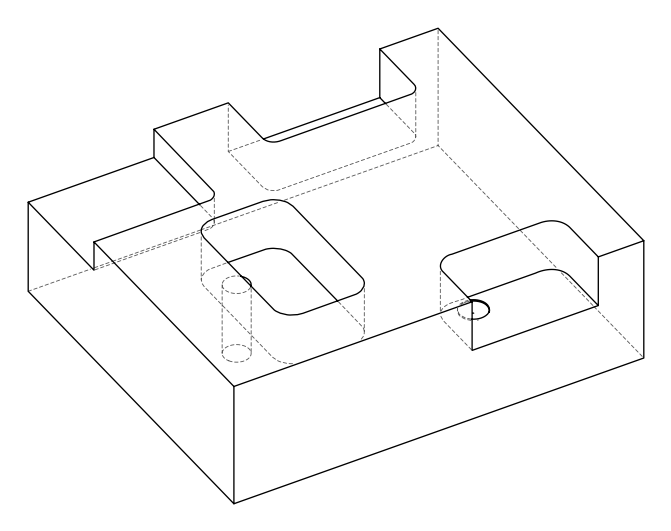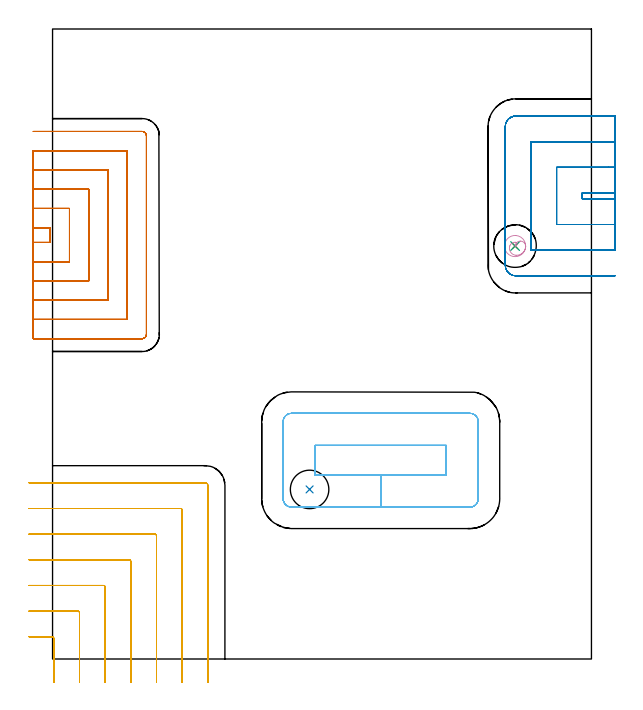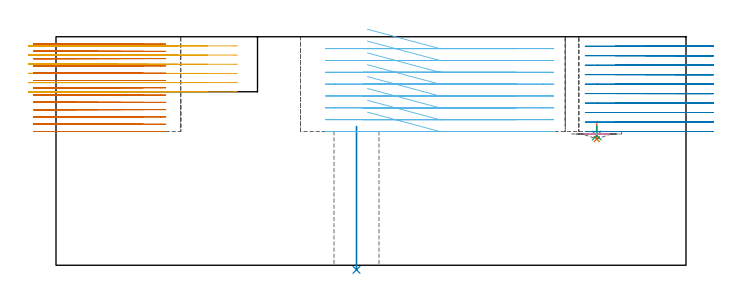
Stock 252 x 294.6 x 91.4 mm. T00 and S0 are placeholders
(PLAN: 8 operations, 7 tool changes, 63.8 min)
(1 SPOT_DRILL | STEP1POCKET | NXT0321_9005460120000 | 0.06 min | 4460 mm3)
(2 INDEXABLE_INSERT_DRILL_THROUGH_HOLE_FROM_SOLID | STEP1HOLE | NXT0302_007 | 0.24 min | 23236 mm3)
(3 DRILL_BLIND_HOLE_INTO_CENTER | STEP1POCKET | NXT0301_128 | 0.02 min | 0 mm3)
(4 MILL_ROUGH_BLIND_HOLE_CONTOUR | STEP1POCKET | NXT0201_013 | Spiral | 0.24 min | 5943 mm3)
(5 MILL_CORNER_NOTCH_RECTANGULAR | CORNER_NOTCH_RECTANGULAR | NXT0201_012 | Follow Part, ap 4, ae 75% | 9.8 min | 159910 mm3)
(6 MILL_RECTANGULAR_POCKET | POCKET_RECTANGULAR_STRAIGHT | UGT0201_094 | Follow Part, ap 5, ae 75% | 7.86 min | 253556 mm3)
(7 MILL_SLOT | SLOT_PARTIAL_RECTANGULAR | NXT0201_011 | Follow Part, ap 3, ae 75% | 32.04 min | 204926 mm3)
(8 MILL_SLOT_1 | SLOT_PARTIAL_RECTANGULAR_1 | NXT0201_012 | Follow Part, ap 4, ae 75% | 13.51 min | 153318 mm3)
(TOOL NXT0321_9005460120000 | NC Spot Drill, 142deg, 12mm, Carbide, Uncoated | D12 PA142 FL30 Z2)
(TOOL NXT0302_007 | Index. Insert Drill 18mm [880-D1800L25-05] | D18 PA176 FL90 Z2)
(TOOL NXT0301_128 | Carbide Drill 12mm [861.1-1200-036A1-GP GC34] | D12 PA150 FL37.4 Z2)
(TOOL NXT0201_013 | ENDMILL 10mm | D10 FL30 Z4)
(TOOL NXT0201_012 | ENDMILL 16mm [2P460-1600-NA 1630] | D16 FL38 Z6)
(TOOL UGT0201_094 | End mill 20 mm | D20 FL38 Z4)
(TOOL NXT0201_011 | ENDMILL 12mm [2P460-1200-NA 1630] | D12 FL38 Z6)
(OP 1 SPOT_DRILL)
G17 G21 G94 G90
T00 M6
G54
G17 G0 G90 X216.3 Y193.1 S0 M3
G43 Z101.4 H0
G94 G81 G98 Z50.5 F250. R56.5
G80
M5
M2
(OP 2 INDEXABLE_INSERT_DRILL_THROUGH_HOLE_FROM_SOLID)
G17 G21 G94 G90
T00 M6
G54
G17 G0 G90 X120.2 Y79.3 S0 M3
G43 Z101.4 H1
G94 G81 G98 Z-1.814 F250. R55.5
G80
M5
M2
(OP 3 DRILL_BLIND_HOLE_INTO_CENTER)
G17 G21 G94 G90
T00 M6
G54
G17 G0 G90 X216.3 Y193.1 S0 M3
G43 Z101.4 H1
G94 G81 G98 Z51.892 F250. R55.5
G80
M5
M2
(OP 4 MILL_ROUGH_BLIND_HOLE_CONTOUR)
G17 G21 G94 G90
T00 M6
G54
G17 G0 G90 X216.3 Y193.1 S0 M3
G43 Z101.4 H0
Z52.5
G94 G3 X216.328 Y194.884 R0.892 F250.
X213.826 Y193.178 R2.57
X216.751 Y188.79 R3.288
X221.24 Y192.789 R4.274
X216.611 Y198.04 R4.95
X221.24 Y192.789 R-4.95
X218.926 Y195.415 R2.475
X216.3 Y193.1 R2.475
G0 Z101.4
M5
M2
(OP 5 MILL_CORNER_NOTCH_RECTANGULAR)
G17 G21 G94 G90
T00 M6
G54
G17 G0 G90 X0.6 Y-11. S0 M3
G43 Z101.4 H1
Z87.733
G94 G1 Y-8. F250.
Y9.605 F500.
G3 X-0.195 Y10.4 R0.8
G1 X-8.
X-11. F250.
G0 Z101.4
X12.6 Y-11.
Z87.733
G1 Y-8.
Y21.605 F500.
G3 X11.805 Y22.4 R0.8
G1 X-8.
X-11. F250.
G0 Z101.4
X24.6 Y-11.
Z87.733
G1 Y-8.
Y33.605 F500.
G3 X23.805 Y34.4 R0.8
G1 X-8.
X-11. F250.
G0 Z101.4
X36.6 Y-11.
Z87.733
G1 Y-8.
Y45.604 F500.
G3 X35.804 Y46.4 R0.8
G1 X-8.
X-11. F250.
G0 Z101.4
X48.6 Y-11.
Z87.733
G1 Y-8.
Y57.604 F500.
G3 X47.804 Y58.4 R0.8
G1 X-8.
X-11. F250.
G0 Z101.4
X60.6 Y-11.
Z87.733
G1 Y-8.
Y69.604 F500.
G3 X59.804 Y70.4 R0.8
G1 X-8.
X-11. F250.
G0 Z101.4
X72.6 Y-11.
Z87.733
G1 Y-8.
Y81.2 F500.
G3 X71.4 Y82.4 R1.2
G1 X-8.
X-11. F250.
G0 Z101.4
X0.6 Y-11.
Z84.067
G1 Y-8.
Y9.605 F500.
G3 X-0.195 Y10.4 R0.8
G1 X-8.
X-11. F250.
G0 Z101.4
X12.6 Y-11.
Z84.067
G1 Y-8.
Y21.605 F500.
G3 X11.805 Y22.4 R0.8
G1 X-8.
X-11. F250.
G0 Z101.4
X24.6 Y-11.
Z84.067
G1 Y-8.
Y33.605 F500.
G3 X23.805 Y34.4 R0.8
G1 X-8.
X-11. F250.
G0 Z101.4
X36.6 Y-11.
Z84.067
G1 Y-8.
Y45.604 F500.
G3 X35.804 Y46.4 R0.8
G1 X-8.
X-11. F250.
G0 Z101.4
X48.6 Y-11.
Z84.067
G1 Y-8.
Y57.604 F500.
G3 X47.804 Y58.4 R0.8
G1 X-8.
X-11. F250.
G0 Z101.4
X60.6 Y-11.
Z84.067
G1 Y-8.
Y69.604 F500.
G3 X59.804 Y70.4 R0.8
G1 X-8.
X-11. F250.
G0 Z101.4
X72.6 Y-11.
Z84.067
G1 Y-8.
Y81.2 F500.
G3 X71.4 Y82.4 R1.2
G1 X-8.
X-11. F250.
G0 Z101.4
X0.6 Y-11.
Z80.4
G1 Y-8.
Y9.605 F500.
G3 X-0.195 Y10.4 R0.8
G1 X-8.
X-11. F250.
G0 Z101.4
X12.6 Y-11.
Z80.4
G1 Y-8.
Y21.605 F500.
G3 X11.805 Y22.4 R0.8
G1 X-8.
X-11. F250.
G0 Z101.4
X24.6 Y-11.
Z80.4
G1 Y-8.
Y33.605 F500.
G3 X23.805 Y34.4 R0.8
G1 X-8.
X-11. F250.
G0 Z101.4
X36.6 Y-11.
Z80.4
G1 Y-8.
Y45.604 F500.
G3 X35.804 Y46.4 R0.8
G1 X-8.
X-11. F250.
G0 Z101.4
X48.6 Y-11.
Z80.4
G1 Y-8.
Y57.604 F500.
G3 X47.804 Y58.4 R0.8
G1 X-8.
X-11. F250.
G0 Z101.4
X60.6 Y-11.
Z80.4
G1 Y-8.
Y69.604 F500.
G3 X59.804 Y70.4 R0.8
G1 X-8.
X-11. F250.
G0 Z101.4
X72.6 Y-11.
Z80.4
G1 Y-8.
Y81.2 F500.
G3 X71.4 Y82.4 R1.2
G1 X-8.
X-11. F250.
G0 Z101.4
X0.6 Y-11.
Z76.733
G1 Y-8.
Y9.605 F500.
G3 X-0.195 Y10.4 R0.8
G1 X-8.
X-11. F250.
G0 Z101.4
X12.6 Y-11.
Z76.733
G1 Y-8.
Y21.605 F500.
G3 X11.805 Y22.4 R0.8
G1 X-8.
X-11. F250.
G0 Z101.4
X24.6 Y-11.
Z76.733
G1 Y-8.
Y33.605 F500.
G3 X23.805 Y34.4 R0.8
G1 X-8.
X-11. F250.
G0 Z101.4
X36.6 Y-11.
Z76.733
G1 Y-8.
Y45.604 F500.
G3 X35.804 Y46.4 R0.8
G1 X-8.
X-11. F250.
G0 Z101.4
X48.6 Y-11.
Z76.733
G1 Y-8.
Y57.604 F500.
G3 X47.804 Y58.4 R0.8
G1 X-8.
X-11. F250.
G0 Z101.4
X60.6 Y-11.
Z76.733
G1 Y-8.
Y69.604 F500.
G3 X59.804 Y70.4 R0.8
G1 X-8.
X-11. F250.
G0 Z101.4
X72.6 Y-11.
Z76.733
G1 Y-8.
Y81.2 F500.
G3 X71.4 Y82.4 R1.2
G1 X-8.
X-11. F250.
G0 Z101.4
X0.6 Y-11.
Z73.067
G1 Y-8.
Y9.605 F500.
G3 X-0.195 Y10.4 R0.8
G1 X-8.
X-11. F250.
G0 Z101.4
X12.6 Y-11.
Z73.067
G1 Y-8.
Y21.605 F500.
G3 X11.805 Y22.4 R0.8
G1 X-8.
X-11. F250.
G0 Z101.4
X24.6 Y-11.
Z73.067
G1 Y-8.
Y33.605 F500.
G3 X23.805 Y34.4 R0.8
G1 X-8.
X-11. F250.
G0 Z101.4
X36.6 Y-11.
Z73.067
G1 Y-8.
Y45.604 F500.
G3 X35.804 Y46.4 R0.8
G1 X-8.
X-11. F250.
G0 Z101.4
X48.6 Y-11.
Z73.067
G1 Y-8.
Y57.604 F500.
G3 X47.804 Y58.4 R0.8
G1 X-8.
X-11. F250.
G0 Z101.4
X60.6 Y-11.
Z73.067
G1 Y-8.
Y69.604 F500.
G3 X59.804 Y70.4 R0.8
G1 X-8.
X-11. F250.
G0 Z101.4
X72.6 Y-11.
Z73.067
G1 Y-8.
Y81.2 F500.
G3 X71.4 Y82.4 R1.2
G1 X-8.
X-11. F250.
G0 Z101.4
X0.6 Y-11.
Z69.4
G1 Y-8.
Y9.605 F500.
G3 X-0.195 Y10.4 R0.8
G1 X-8.
X-11. F250.
G0 Z101.4
X12.6 Y-11.
Z69.4
G1 Y-8.
Y21.605 F500.
G3 X11.805 Y22.4 R0.8
G1 X-8.
X-11. F250.
G0 Z101.4
X24.6 Y-11.
Z69.4
G1 Y-8.
Y33.605 F500.
G3 X23.805 Y34.4 R0.8
G1 X-8.
X-11. F250.
G0 Z101.4
X36.6 Y-11.
Z69.4
G1 Y-8.
Y45.604 F500.
G3 X35.804 Y46.4 R0.8
G1 X-8.
X-11. F250.
G0 Z101.4
X48.6 Y-11.
Z69.4
G1 Y-8.
Y57.604 F500.
G3 X47.804 Y58.4 R0.8
G1 X-8.
X-11. F250.
G0 Z101.4
X60.6 Y-11.
Z69.4
G1 Y-8.
Y69.604 F500.
G3 X59.804 Y70.4 R0.8
G1 X-8.
X-11. F250.
G0 Z101.4
X72.6 Y-11.
Z69.4
G1 Y-8.
Y81.2 F500.
G3 X71.4 Y82.4 R1.2
G1 X-8.
X-11. F250.
G0 Z101.4
M5
M2
(OP 6 MILL_RECTANGULAR_POCKET)
G17 G21 G94 G90
T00 M6
G54
G17 G0 G90 X124.573 Y86. S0 M3
G43 Z101.4 H0
Z94.4
G94 G1 X153.45 Z86.662 F250.
X184.1 F500.
Y99.9
X122.8
Y86.
X153.45
Y71.
X195.1
G3 X199.1 Y75. R4.
G1 Y110.9
G3 X195.1 Y114.9 R4.
G1 X111.8
G3 X107.8 Y110.9 R4.
G1 Y75.
G3 X111.8 Y71. R4.
G1 X153.45
X154.45
G0 X124.573 Y86. Z89.662
G1 X153.45 Z81.925 F250.
X184.1 F500.
Y99.9
X122.8
Y86.
X153.45
Y71.
X195.1
G3 X199.1 Y75. R4.
G1 Y110.9
G3 X195.1 Y114.9 R4.
G1 X111.8
G3 X107.8 Y110.9 R4.
G1 Y75.
G3 X111.8 Y71. R4.
G1 X153.45
X154.45
G0 X124.573 Y86. Z84.925
G1 X153.45 Z77.187 F250.
X184.1 F500.
Y99.9
X122.8
Y86.
X153.45
Y71.
X195.1
G3 X199.1 Y75. R4.
G1 Y110.9
G3 X195.1 Y114.9 R4.
G1 X111.8
G3 X107.8 Y110.9 R4.
G1 Y75.
G3 X111.8 Y71. R4.
G1 X153.45
X154.45
G0 X124.573 Y86. Z80.187
G1 X153.45 Z72.45 F250.
X184.1 F500.
Y99.9
X122.8
Y86.
X153.45
Y71.
X195.1
G3 X199.1 Y75. R4.
G1 Y110.9
G3 X195.1 Y114.9 R4.
G1 X111.8
G3 X107.8 Y110.9 R4.
G1 Y75.
G3 X111.8 Y71. R4.
G1 X153.45
X154.45
G0 X124.573 Y86. Z75.45
G1 X153.45 Z67.712 F250.
X184.1 F500.
Y99.9
X122.8
Y86.
X153.45
Y71.
X195.1
G3 X199.1 Y75. R4.
G1 Y110.9
G3 X195.1 Y114.9 R4.
G1 X111.8
G3 X107.8 Y110.9 R4.
G1 Y75.
G3 X111.8 Y71. R4.
G1 X153.45
X154.45
G0 X124.573 Y86. Z70.712
G1 X153.45 Z62.975 F250.
X184.1 F500.
Y99.9
X122.8
Y86.
X153.45
Y71.
X195.1
G3 X199.1 Y75. R4.
G1 Y110.9
G3 X195.1 Y114.9 R4.
G1 X111.8
G3 X107.8 Y110.9 R4.
G1 Y75.
G3 X111.8 Y71. R4.
G1 X153.45
X154.45
G0 X124.573 Y86. Z65.975
G1 X153.45 Z58.237 F250.
X184.1 F500.
Y99.9
X122.8
Y86.
X153.45
Y71.
X195.1
G3 X199.1 Y75. R4.
G1 Y110.9
G3 X195.1 Y114.9 R4.
G1 X111.8
G3 X107.8 Y110.9 R4.
G1 Y75.
G3 X111.8 Y71. R4.
G1 X153.45
X154.45
G0 X124.573 Y86. Z61.237
G1 X153.45 Z53.5 F250.
X184.1 F500.
Y99.9
X122.8
Y86.
X153.45
Y71.
X195.1
G3 X199.1 Y75. R4.
G1 Y110.9
G3 X195.1 Y114.9 R4.
G1 X111.8
G3 X107.8 Y110.9 R4.
G1 Y75.
G3 X111.8 Y71. R4.
G1 X153.45
X154.45
G0 Z101.4
M5
M2
(OP 7 MILL_SLOT)
G17 G21 G94 G90
T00 M6
G54
G17 G0 G90 X-9. Y194.8 S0 M3
G43 Z101.4 H1
Z88.485
G94 G1 X-6. F250.
X-1.1 F500.
Y201.7
X-6.
X-9. F250.
Y185.8
X-6.
X7.9 F500.
Y210.7
X-6.
X-9. F250.
Y176.8
X-6.
X16.9 F500.
Y219.7
X-6.
X-9. F250.
Y167.8
X-6.
X25.9 F500.
Y228.7
X-6.
X-9. F250.
Y158.8
X-6.
X34.9 F500.
Y237.7
X-6.
X-9. F250.
Y149.8
X-6.
X41.9 F500.
G3 X43.9 Y151.8 R2.
G1 Y244.7
G3 X41.9 Y246.7 R2.
G1 X-6.
X-9. F250.
G0 Y194.8 Z85.569
G1 X-6.
X-1.1 F500.
Y201.7
X-6.
X-9. F250.
Y185.8
X-6.
X7.9 F500.
Y210.7
X-6.
X-9. F250.
Y176.8
X-6.
X16.9 F500.
Y219.7
X-6.
X-9. F250.
Y167.8
X-6.
X25.9 F500.
Y228.7
X-6.
X-9. F250.
Y158.8
X-6.
X34.9 F500.
Y237.7
X-6.
X-9. F250.
Y149.8
X-6.
X41.9 F500.
G3 X43.9 Y151.8 R2.
G1 Y244.7
G3 X41.9 Y246.7 R2.
G1 X-6.
X-9. F250.
G0 Y194.8 Z82.654
G1 X-6.
X-1.1 F500.
Y201.7
X-6.
X-9. F250.
Y185.8
X-6.
X7.9 F500.
Y210.7
X-6.
X-9. F250.
Y176.8
X-6.
X16.9 F500.
Y219.7
X-6.
X-9. F250.
Y167.8
X-6.
X25.9 F500.
Y228.7
X-6.
X-9. F250.
Y158.8
X-6.
X34.9 F500.
Y237.7
X-6.
X-9. F250.
Y149.8
X-6.
X41.9 F500.
G3 X43.9 Y151.8 R2.
G1 Y244.7
G3 X41.9 Y246.7 R2.
G1 X-6.
X-9. F250.
G0 Y194.8 Z79.738
G1 X-6.
X-1.1 F500.
Y201.7
X-6.
X-9. F250.
Y185.8
X-6.
X7.9 F500.
Y210.7
X-6.
X-9. F250.
Y176.8
X-6.
X16.9 F500.
Y219.7
X-6.
X-9. F250.
Y167.8
X-6.
X25.9 F500.
Y228.7
X-6.
X-9. F250.
Y158.8
X-6.
X34.9 F500.
Y237.7
X-6.
X-9. F250.
Y149.8
X-6.
X41.9 F500.
G3 X43.9 Y151.8 R2.
G1 Y244.7
G3 X41.9 Y246.7 R2.
G1 X-6.
X-9. F250.
G0 Y194.8 Z76.823
G1 X-6.
X-1.1 F500.
Y201.7
X-6.
X-9. F250.
Y185.8
X-6.
X7.9 F500.
Y210.7
X-6.
X-9. F250.
Y176.8
X-6.
X16.9 F500.
Y219.7
X-6.
X-9. F250.
Y167.8
X-6.
X25.9 F500.
Y228.7
X-6.
X-9. F250.
Y158.8
X-6.
X34.9 F500.
Y237.7
X-6.
X-9. F250.
Y149.8
X-6.
X41.9 F500.
G3 X43.9 Y151.8 R2.
G1 Y244.7
G3 X41.9 Y246.7 R2.
G1 X-6.
X-9. F250.
G0 Y194.8 Z73.908
G1 X-6.
X-1.1 F500.
Y201.7
X-6.
X-9. F250.
Y185.8
X-6.
X7.9 F500.
Y210.7
X-6.
X-9. F250.
Y176.8
X-6.
X16.9 F500.
Y219.7
X-6.
X-9. F250.
Y167.8
X-6.
X25.9 F500.
Y228.7
X-6.
X-9. F250.
Y158.8
X-6.
X34.9 F500.
Y237.7
X-6.
X-9. F250.
Y149.8
X-6.
X41.9 F500.
G3 X43.9 Y151.8 R2.
G1 Y244.7
G3 X41.9 Y246.7 R2.
G1 X-6.
X-9. F250.
G0 Y194.8 Z70.992
G1 X-6.
X-1.1 F500.
Y201.7
X-6.
X-9. F250.
Y185.8
X-6.
X7.9 F500.
Y210.7
X-6.
X-9. F250.
Y176.8
X-6.
X16.9 F500.
Y219.7
X-6.
X-9. F250.
Y167.8
X-6.
X25.9 F500.
Y228.7
X-6.
X-9. F250.
Y158.8
X-6.
X34.9 F500.
Y237.7
X-6.
X-9. F250.
Y149.8
X-6.
X41.9 F500.
G3 X43.9 Y151.8 R2.
G1 Y244.7
G3 X41.9 Y246.7 R2.
G1 X-6.
X-9. F250.
G0 Y194.8 Z68.077
G1 X-6.
X-1.1 F500.
Y201.7
X-6.
X-9. F250.
Y185.8
X-6.
X7.9 F500.
Y210.7
X-6.
X-9. F250.
Y176.8
X-6.
X16.9 F500.
Y219.7
X-6.
X-9. F250.
Y167.8
X-6.
X25.9 F500.
Y228.7
X-6.
X-9. F250.
Y158.8
X-6.
X34.9 F500.
Y237.7
X-6.
X-9. F250.
Y149.8
X-6.
X41.9 F500.
G3 X43.9 Y151.8 R2.
G1 Y244.7
G3 X41.9 Y246.7 R2.
G1 X-6.
X-9. F250.
G0 Y194.8 Z65.162
G1 X-6.
X-1.1 F500.
Y201.7
X-6.
X-9. F250.
Y185.8
X-6.
X7.9 F500.
Y210.7
X-6.
X-9. F250.
Y176.8
X-6.
X16.9 F500.
Y219.7
X-6.
X-9. F250.
Y167.8
X-6.
X25.9 F500.
Y228.7
X-6.
X-9. F250.
Y158.8
X-6.
X34.9 F500.
Y237.7
X-6.
X-9. F250.
Y149.8
X-6.
X41.9 F500.
G3 X43.9 Y151.8 R2.
G1 Y244.7
G3 X41.9 Y246.7 R2.
G1 X-6.
X-9. F250.
G0 Y194.8 Z62.246
G1 X-6.
X-1.1 F500.
Y201.7
X-6.
X-9. F250.
Y185.8
X-6.
X7.9 F500.
Y210.7
X-6.
X-9. F250.
Y176.8
X-6.
X16.9 F500.
Y219.7
X-6.
X-9. F250.
Y167.8
X-6.
X25.9 F500.
Y228.7
X-6.
X-9. F250.
Y158.8
X-6.
X34.9 F500.
Y237.7
X-6.
X-9. F250.
Y149.8
X-6.
X41.9 F500.
G3 X43.9 Y151.8 R2.
G1 Y244.7
G3 X41.9 Y246.7 R2.
G1 X-6.
X-9. F250.
G0 Y194.8 Z59.331
G1 X-6.
X-1.1 F500.
Y201.7
X-6.
X-9. F250.
Y185.8
X-6.
X7.9 F500.
Y210.7
X-6.
X-9. F250.
Y176.8
X-6.
X16.9 F500.
Y219.7
X-6.
X-9. F250.
Y167.8
X-6.
X25.9 F500.
Y228.7
X-6.
X-9. F250.
Y158.8
X-6.
X34.9 F500.
Y237.7
X-6.
X-9. F250.
Y149.8
X-6.
X41.9 F500.
G3 X43.9 Y151.8 R2.
G1 Y244.7
G3 X41.9 Y246.7 R2.
G1 X-6.
X-9. F250.
G0 Y194.8 Z56.415
G1 X-6.
X-1.1 F500.
Y201.7
X-6.
X-9. F250.
Y185.8
X-6.
X7.9 F500.
Y210.7
X-6.
X-9. F250.
Y176.8
X-6.
X16.9 F500.
Y219.7
X-6.
X-9. F250.
Y167.8
X-6.
X25.9 F500.
Y228.7
X-6.
X-9. F250.
Y158.8
X-6.
X34.9 F500.
Y237.7
X-6.
X-9. F250.
Y149.8
X-6.
X41.9 F500.
G3 X43.9 Y151.8 R2.
G1 Y244.7
G3 X41.9 Y246.7 R2.
G1 X-6.
X-9. F250.
G0 Y194.8 Z53.5
G1 X-6.
X-1.1 F500.
Y201.7
X-6.
X-9. F250.
Y185.8
X-6.
X7.9 F500.
Y210.7
X-6.
X-9. F250.
Y176.8
X-6.
X16.9 F500.
Y219.7
X-6.
X-9. F250.
Y167.8
X-6.
X25.9 F500.
Y228.7
X-6.
X-9. F250.
Y158.8
X-6.
X34.9 F500.
Y237.7
X-6.
X-9. F250.
Y149.8
X-6.
X41.9 F500.
G3 X43.9 Y151.8 R2.
G1 Y244.7
G3 X41.9 Y246.7 R2.
G1 X-6.
X-9. F250.
G0 Z101.4
M5
M2
(OP 8 MILL_SLOT_1)
G17 G21 G94 G90
T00 M6
G54
G17 G0 G90 X263. Y217.9 S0 M3
G43 Z101.4 H1
Z87.61
G94 G1 X260. F250.
X247.7 F500.
Y215.2
X260.
X263. F250.
Y229.9
X260.
X235.7 F500.
Y203.2
X260.
X263. F250.
Y241.9
X260.
X223.7 F500.
Y191.2
X260.
X263. F250.
Y253.9
X260.
X216.6 F500.
G3 X211.7 Y249. R4.9
G1 Y184.1
G3 X216.6 Y179.2 R4.9
G1 X260.
X263. F250.
G0 Y217.9 Z83.82
G1 X260.
X247.7 F500.
Y215.2
X260.
X263. F250.
Y229.9
X260.
X235.7 F500.
Y203.2
X260.
X263. F250.
Y241.9
X260.
X223.7 F500.
Y191.2
X260.
X263. F250.
Y253.9
X260.
X216.6 F500.
G3 X211.7 Y249. R4.9
G1 Y184.1
G3 X216.6 Y179.2 R4.9
G1 X260.
X263. F250.
G0 Y217.9 Z80.03
G1 X260.
X247.7 F500.
Y215.2
X260.
X263. F250.
Y229.9
X260.
X235.7 F500.
Y203.2
X260.
X263. F250.
Y241.9
X260.
X223.7 F500.
Y191.2
X260.
X263. F250.
Y253.9
X260.
X216.6 F500.
G3 X211.7 Y249. R4.9
G1 Y184.1
G3 X216.6 Y179.2 R4.9
G1 X260.
X263. F250.
G0 Y217.9 Z76.24
G1 X260.
X247.7 F500.
Y215.2
X260.
X263. F250.
Y229.9
X260.
X235.7 F500.
Y203.2
X260.
X263. F250.
Y241.9
X260.
X223.7 F500.
Y191.2
X260.
X263. F250.
Y253.9
X260.
X216.6 F500.
G3 X211.7 Y249. R4.9
G1 Y184.1
G3 X216.6 Y179.2 R4.9
G1 X260.
X263. F250.
G0 Y217.9 Z72.45
G1 X260.
X247.7 F500.
Y215.2
X260.
X263. F250.
Y229.9
X260.
X235.7 F500.
Y203.2
X260.
X263. F250.
Y241.9
X260.
X223.7 F500.
Y191.2
X260.
X263. F250.
Y253.9
X260.
X216.6 F500.
G3 X211.7 Y249. R4.9
G1 Y184.1
G3 X216.6 Y179.2 R4.9
G1 X260.
X263. F250.
G0 Y217.9 Z68.66
G1 X260.
X247.7 F500.
Y215.2
X260.
X263. F250.
Y229.9
X260.
X235.7 F500.
Y203.2
X260.
X263. F250.
Y241.9
X260.
X223.7 F500.
Y191.2
X260.
X263. F250.
Y253.9
X260.
X216.6 F500.
G3 X211.7 Y249. R4.9
G1 Y184.1
G3 X216.6 Y179.2 R4.9
G1 X260.
X263. F250.
G0 Y217.9 Z64.87
G1 X260.
X247.7 F500.
Y215.2
X260.
X263. F250.
Y229.9
X260.
X235.7 F500.
Y203.2
X260.
X263. F250.
Y241.9
X260.
X223.7 F500.
Y191.2
X260.
X263. F250.
Y253.9
X260.
X216.6 F500.
G3 X211.7 Y249. R4.9
G1 Y184.1
G3 X216.6 Y179.2 R4.9
G1 X260.
X263. F250.
G0 Y217.9 Z61.08
G1 X260.
X247.7 F500.
Y215.2
X260.
X263. F250.
Y229.9
X260.
X235.7 F500.
Y203.2
X260.
X263. F250.
Y241.9
X260.
X223.7 F500.
Y191.2
X260.
X263. F250.
Y253.9
X260.
X216.6 F500.
G3 X211.7 Y249. R4.9
G1 Y184.1
G3 X216.6 Y179.2 R4.9
G1 X260.
X263. F250.
G0 Y217.9 Z57.29
G1 X260.
X247.7 F500.
Y215.2
X260.
X263. F250.
Y229.9
X260.
X235.7 F500.
Y203.2
X260.
X263. F250.
Y241.9
X260.
X223.7 F500.
Y191.2
X260.
X263. F250.
Y253.9
X260.
X216.6 F500.
G3 X211.7 Y249. R4.9
G1 Y184.1
G3 X216.6 Y179.2 R4.9
G1 X260.
X263. F250.
G0 Y217.9 Z53.5
G1 X260.
X247.7 F500.
Y215.2
X260.
X263. F250.
Y229.9
X260.
X235.7 F500.
Y203.2
X260.
X263. F250.
Y241.9
X260.
X223.7 F500.
Y191.2
X260.
X263. F250.
Y253.9
X260.
X216.6 F500.
G3 X211.7 Y249. R4.9
G1 Y184.1
G3 X216.6 Y179.2 R4.9
G1 X260.
X263. F250.
G0 Z101.4
M5
M2
